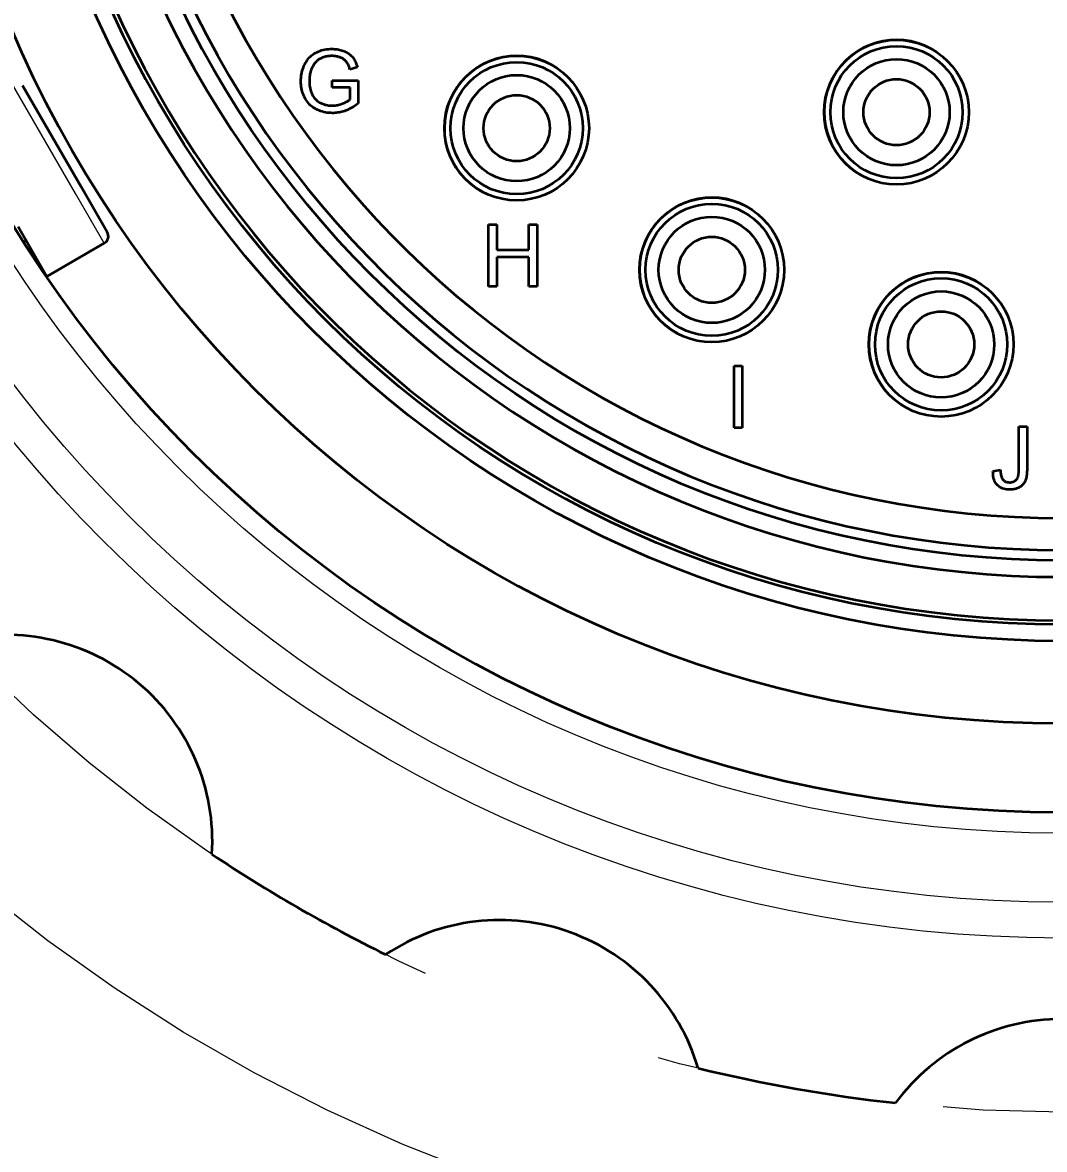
# Model space of a CAD drawing. Extents: x 23 to 417, y 3 to 294.
# Drawn here: x 372.55 to 384.92, y 193.03 to 206.67 of the extents above; entities that cross this region are included whole.
import ezdxf
from ezdxf.enums import TextEntityAlignment as Align

# ---------------------------------------------------------------- set-up
doc = ezdxf.new("R2010")
doc.units = 0
doc.linetypes.add('DASHDOT', pattern=[18.5, 12, -3, 0.5, -3])
doc.layers.get('0').update_dxf_attribs({"lineweight": 13})
doc.styles.get("Standard").update_dxf_attribs({"font": 'isocp.shx'})
doc.dimstyles.get("Standard").update_dxf_attribs({"dimtxt": 2.5, "dimasz": 2.5, "dimexe": 1.25, "dimexo": 0.625, "dimtad": 1, "dimtxsty": 'Standard', "dimcen": 2.5, "dimadec": 0, "dimazin": 0, "dimtfac": 1, "dimtmove": 0, "dimatfit": 0, "dimfxl": 0, "dimarcsym": 0})

# ---------------------------------------------------------------- blocks, each defined once
blk = doc.blocks.new('*D215')
at = {"color": 7, "lineweight": 13}
blk.add_line((369.263, 239.553), (395.349, 194.212), dxfattribs=at)
for points in [[(376.315, 228.334), (374.903, 229.751), (375.418, 227.818)], [(393.937, 195.629), (395.349, 194.212), (394.834, 196.145)]]:
    blk.add_lwpolyline(points, dxfattribs=at)
for s, width, p, p2 in [('%%c', 1.333334, (370.13, 240.052), (371.377, 237.885)), ('82', 1.338786, (371.875, 237.018), (374.062, 233.217))]:
    blk.add_text(s, height=2.5, rotation=299.9129, dxfattribs=dict(at, width=width)).set_placement(p, p2, align=Align.FIT)
blk = doc.blocks.new('*D216')
at = {"color": 7, "lineweight": 13}
blk.add_line((363.234, 234.837), (397.923, 198.622), dxfattribs=at)
for points in [[(374.039, 224.304), (372.329, 225.341), (373.292, 223.588)], [(396.213, 199.659), (397.923, 198.622), (396.96, 200.375)]]:
    blk.add_lwpolyline(points, dxfattribs=at)
for s, width, p, p2 in [('%%c', 1.333334, (363.956, 235.528), (365.685, 233.723)), ('74', 1.299177, (366.377, 233.001), (369.41, 229.834))]:
    blk.add_text(s, height=2.5, rotation=313.7669, dxfattribs=dict(at, width=width)).set_placement(p, p2, align=Align.FIT)
blk = doc.blocks.new('BLOCK4529')
at = {"color": 7, "lineweight": 35, "ltscale": 0.000961083}
blk.add_line((-18.206, -11.478), (-18.178, -11.451), dxfattribs=at)
at = {"color": 7, "lineweight": 35, "ltscale": 0.000956891}
blk.add_line((-18.178, -11.451), (-18.15, -11.425), dxfattribs=at)
at = {"color": 7, "lineweight": 35, "ltscale": 0.000956858}
blk.add_line((-18.15, -11.425), (-18.119, -11.402), dxfattribs=at)
at = {"color": 7, "lineweight": 35, "ltscale": 0.000960984}
blk.add_line((-18.119, -11.402), (-18.087, -11.381), dxfattribs=at)
at = {"color": 7, "lineweight": 35, "ltscale": 0.000969562}
blk.add_line((-18.087, -11.381), (-18.054, -11.361), dxfattribs=at)
at = {"color": 7, "lineweight": 35, "ltscale": 0.000976}
blk.add_line((-18.054, -11.361), (-18.019, -11.344), dxfattribs=at)
at = {"color": 7, "lineweight": 35, "ltscale": 0.000979902}
blk.add_line((-18.019, -11.344), (-17.983, -11.328), dxfattribs=at)
at = {"color": 7, "lineweight": 35, "ltscale": 0.000987401}
blk.add_line((-17.983, -11.328), (-17.946, -11.314), dxfattribs=at)
at = {"color": 7, "lineweight": 35, "ltscale": 0.000996674}
blk.add_line((-17.946, -11.314), (-17.908, -11.302), dxfattribs=at)
at = {"color": 7, "lineweight": 35, "ltscale": 0.001009}
for p, q in [((-17.908, -11.302), (-17.869, -11.292)), ((-18.35, -12.379), (-18.364, -12.341))]:
    blk.add_line(p, q, dxfattribs=at)
at = {"color": 7, "lineweight": 35, "ltscale": 0.001024}
blk.add_line((-17.869, -11.292), (-17.829, -11.284), dxfattribs=at)
at = {"color": 7, "lineweight": 35, "ltscale": 0.001042}
blk.add_line((-17.829, -11.284), (-17.787, -11.277), dxfattribs=at)
at = {"color": 7, "lineweight": 35, "ltscale": 0.00057669}
blk.add_line((-17.807, -11.454), (-17.829, -11.459), dxfattribs=at)
at = {"color": 7, "lineweight": 35, "ltscale": 0.000590204}
blk.add_line((-17.784, -11.449), (-17.807, -11.454), dxfattribs=at)
at = {"color": 7, "lineweight": 35, "ltscale": 0.001061}
for p, q in [((-17.787, -11.277), (-17.745, -11.273)), ((-17.729, -12.817), (-17.771, -12.812))]:
    blk.add_line(p, q, dxfattribs=at)
at = {"color": 7, "lineweight": 35, "ltscale": 0.000605011}
blk.add_line((-17.76, -11.446), (-17.784, -11.449), dxfattribs=at)
at = {"color": 7, "lineweight": 35, "ltscale": 0.000619951}
blk.add_line((-17.735, -11.443), (-17.76, -11.446), dxfattribs=at)
at = {"color": 7, "lineweight": 35, "ltscale": 0.001083}
blk.add_line((-17.745, -11.273), (-17.702, -11.27), dxfattribs=at)
at = {"color": 7, "lineweight": 35, "ltscale": 0.000636487}
blk.add_line((-17.71, -11.441), (-17.735, -11.443), dxfattribs=at)
at = {"color": 7, "lineweight": 35, "ltscale": 0.000653823}
blk.add_line((-17.684, -11.439), (-17.71, -11.441), dxfattribs=at)
at = {"color": 7, "lineweight": 35, "ltscale": 0.001108}
blk.add_line((-17.702, -11.27), (-17.658, -11.269), dxfattribs=at)
at = {"color": 7, "lineweight": 35, "ltscale": 0.000671079}
blk.add_line((-17.657, -11.439), (-17.684, -11.439), dxfattribs=at)
at = {"color": 7, "lineweight": 35, "ltscale": 0.000805779}
blk.add_line((-17.658, -11.269), (-17.626, -11.27), dxfattribs=at)
at = {"color": 7, "lineweight": 35, "ltscale": 0.000562737}
blk.add_line((-17.634, -11.439), (-17.657, -11.439), dxfattribs=at)
at = {"color": 7, "lineweight": 35, "ltscale": 0.00055353}
blk.add_line((-17.612, -11.441), (-17.634, -11.439), dxfattribs=at)
at = {"color": 7, "lineweight": 35, "ltscale": 0.000791021}
blk.add_line((-17.626, -11.27), (-17.594, -11.271), dxfattribs=at)
at = {"color": 7, "lineweight": 35, "ltscale": 0.000544305}
blk.add_line((-17.59, -11.443), (-17.612, -11.441), dxfattribs=at)
at = {"color": 7, "lineweight": 35, "ltscale": 0.000777149}
blk.add_line((-17.594, -11.271), (-17.563, -11.274), dxfattribs=at)
at = {"color": 7, "lineweight": 35, "ltscale": 0.000536611}
blk.add_line((-17.569, -11.445), (-17.59, -11.443), dxfattribs=at)
at = {"color": 7, "lineweight": 35, "ltscale": 0.000529301}
blk.add_line((-17.548, -11.449), (-17.569, -11.445), dxfattribs=at)
at = {"color": 7, "lineweight": 35, "ltscale": 0.000764346}
blk.add_line((-17.563, -11.274), (-17.533, -11.278), dxfattribs=at)
at = {"color": 7, "lineweight": 35, "ltscale": 0.000522894}
blk.add_line((-17.528, -11.453), (-17.548, -11.449), dxfattribs=at)
at = {"color": 7, "lineweight": 35, "ltscale": 0.000752883}
blk.add_line((-17.533, -11.278), (-17.503, -11.282), dxfattribs=at)
at = {"color": 7, "lineweight": 35, "ltscale": 0.000517766}
blk.add_line((-17.508, -11.458), (-17.528, -11.453), dxfattribs=at)
at = {"color": 7, "lineweight": 35, "ltscale": 0.000741775}
blk.add_line((-17.503, -11.282), (-17.474, -11.288), dxfattribs=at)
at = {"color": 7, "lineweight": 35, "ltscale": 0.000732505}
blk.add_line((-17.474, -11.288), (-17.445, -11.295), dxfattribs=at)
at = {"color": 7, "lineweight": 35, "ltscale": 0.000723675}
blk.add_line((-17.445, -11.295), (-17.417, -11.303), dxfattribs=at)
at = {"color": 7, "lineweight": 35, "ltscale": 0.000716799}
blk.add_line((-17.417, -11.303), (-17.39, -11.312), dxfattribs=at)
at = {"color": 7, "lineweight": 35, "ltscale": 0.000710809}
blk.add_line((-17.39, -11.312), (-17.364, -11.322), dxfattribs=at)
at = {"color": 7, "lineweight": 35, "ltscale": 0.000699044}
blk.add_line((-17.364, -11.322), (-17.338, -11.333), dxfattribs=at)
at = {"color": 7, "lineweight": 35, "ltscale": 0.000681798}
blk.add_line((-17.338, -11.333), (-17.313, -11.345), dxfattribs=at)
at = {"color": 7, "lineweight": 35, "ltscale": 0.000665631}
blk.add_line((-17.313, -11.345), (-17.29, -11.357), dxfattribs=at)
at = {"color": 7, "lineweight": 35, "ltscale": 0.000651455}
blk.add_line((-17.29, -11.357), (-17.267, -11.371), dxfattribs=at)
at = {"color": 7, "lineweight": 35, "ltscale": 0.000638426}
blk.add_line((-17.267, -11.371), (-17.246, -11.385), dxfattribs=at)
at = {"color": 7, "lineweight": 35, "ltscale": 0.000627591}
blk.add_line((-17.246, -11.385), (-17.226, -11.4), dxfattribs=at)
at = {"color": 7, "lineweight": 35, "ltscale": 0.000618108}
blk.add_line((-17.226, -11.4), (-17.207, -11.416), dxfattribs=at)
at = {"color": 7, "lineweight": 35, "ltscale": 0.000610677}
blk.add_line((-17.207, -11.416), (-17.19, -11.433), dxfattribs=at)
at = {"color": 7, "lineweight": 35, "ltscale": 0.000605275}
blk.add_line((-17.19, -11.433), (-17.173, -11.45), dxfattribs=at)
at = {"color": 7, "lineweight": 35, "ltscale": 0.000602077}
blk.add_line((-17.173, -11.45), (-17.157, -11.469), dxfattribs=at)
at = {"color": 7, "lineweight": 35, "ltscale": 0.001043}
for p, q in [((-18.364, -11.76), (-18.35, -11.72)), ((-18.376, -11.8), (-18.364, -11.76))]:
    blk.add_line(p, q, dxfattribs=at)
at = {"color": 7, "lineweight": 35, "ltscale": 0.001046}
for p, q in [((-18.35, -11.72), (-18.335, -11.681)), ((-18.386, -11.84), (-18.376, -11.8))]:
    blk.add_line(p, q, dxfattribs=at)
at = {"color": 7, "lineweight": 35, "ltscale": 0.00105}
for p, q in [((-18.335, -11.681), (-18.317, -11.643)), ((-18.394, -11.881), (-18.386, -11.84))]:
    blk.add_line(p, q, dxfattribs=at)
at = {"color": 7, "lineweight": 35, "ltscale": 0.001041}
blk.add_line((-18.317, -11.643), (-18.298, -11.606), dxfattribs=at)
at = {"color": 7, "lineweight": 35, "ltscale": 0.001018}
blk.add_line((-18.298, -11.606), (-18.277, -11.571), dxfattribs=at)
at = {"color": 7, "lineweight": 35, "ltscale": 0.000997389}
blk.add_line((-18.277, -11.571), (-18.255, -11.538), dxfattribs=at)
at = {"color": 7, "lineweight": 35, "ltscale": 0.000981747}
blk.add_line((-18.255, -11.538), (-18.231, -11.507), dxfattribs=at)
at = {"color": 7, "lineweight": 35, "ltscale": 0.000969133}
blk.add_line((-18.231, -11.507), (-18.206, -11.478), dxfattribs=at)
at = {"color": 7, "lineweight": 35, "ltscale": 0.000437805}
blk.add_line((-18.14, -11.722), (-18.147, -11.738), dxfattribs=at)
at = {"color": 7, "lineweight": 35, "ltscale": 0.000437118}
blk.add_line((-18.132, -11.706), (-18.14, -11.722), dxfattribs=at)
at = {"color": 7, "lineweight": 35, "ltscale": 0.000437323}
blk.add_line((-18.124, -11.69), (-18.132, -11.706), dxfattribs=at)
at = {"color": 7, "lineweight": 35, "ltscale": 0.000437866}
blk.add_line((-18.115, -11.675), (-18.124, -11.69), dxfattribs=at)
at = {"color": 7, "lineweight": 35, "ltscale": 0.000439267}
blk.add_line((-18.106, -11.66), (-18.115, -11.675), dxfattribs=at)
at = {"color": 7, "lineweight": 35, "ltscale": 0.000440968}
blk.add_line((-18.097, -11.646), (-18.106, -11.66), dxfattribs=at)
at = {"color": 7, "lineweight": 35, "ltscale": 0.00044289}
blk.add_line((-18.086, -11.631), (-18.097, -11.646), dxfattribs=at)
at = {"color": 7, "lineweight": 35, "ltscale": 0.000445786}
blk.add_line((-18.075, -11.617), (-18.086, -11.631), dxfattribs=at)
at = {"color": 7, "lineweight": 35, "ltscale": 0.000448936}
blk.add_line((-18.064, -11.603), (-18.075, -11.617), dxfattribs=at)
at = {"color": 7, "lineweight": 35, "ltscale": 0.000452586}
blk.add_line((-18.052, -11.589), (-18.064, -11.603), dxfattribs=at)
at = {"color": 7, "lineweight": 35, "ltscale": 0.000456299}
blk.add_line((-18.04, -11.576), (-18.052, -11.589), dxfattribs=at)
at = {"color": 7, "lineweight": 35, "ltscale": 0.000460842}
blk.add_line((-18.026, -11.563), (-18.04, -11.576), dxfattribs=at)
at = {"color": 7, "lineweight": 35, "ltscale": 0.000465701}
blk.add_line((-18.012, -11.551), (-18.026, -11.563), dxfattribs=at)
at = {"color": 7, "lineweight": 35, "ltscale": 0.000472684}
blk.add_line((-17.997, -11.54), (-18.012, -11.551), dxfattribs=at)
at = {"color": 7, "lineweight": 35, "ltscale": 0.000480248}
blk.add_line((-17.982, -11.528), (-17.997, -11.54), dxfattribs=at)
at = {"color": 7, "lineweight": 35, "ltscale": 0.000488409}
blk.add_line((-17.965, -11.518), (-17.982, -11.528), dxfattribs=at)
at = {"color": 7, "lineweight": 35, "ltscale": 0.000498137}
blk.add_line((-17.948, -11.508), (-17.965, -11.518), dxfattribs=at)
at = {"color": 7, "lineweight": 35, "ltscale": 0.000508411}
blk.add_line((-17.93, -11.498), (-17.948, -11.508), dxfattribs=at)
at = {"color": 7, "lineweight": 35, "ltscale": 0.000519692}
blk.add_line((-17.912, -11.489), (-17.93, -11.498), dxfattribs=at)
at = {"color": 7, "lineweight": 35, "ltscale": 0.000531199}
blk.add_line((-17.892, -11.48), (-17.912, -11.489), dxfattribs=at)
at = {"color": 7, "lineweight": 35, "ltscale": 0.000542429}
blk.add_line((-17.872, -11.473), (-17.892, -11.48), dxfattribs=at)
at = {"color": 7, "lineweight": 35, "ltscale": 0.000552981}
blk.add_line((-17.851, -11.466), (-17.872, -11.473), dxfattribs=at)
at = {"color": 7, "lineweight": 35, "ltscale": 0.000563876}
blk.add_line((-17.829, -11.459), (-17.851, -11.466), dxfattribs=at)
at = {"color": 7, "lineweight": 35, "ltscale": 0.000512665}
blk.add_line((-17.488, -11.464), (-17.508, -11.458), dxfattribs=at)
at = {"color": 7, "lineweight": 35, "ltscale": 0.000509346}
blk.add_line((-17.469, -11.471), (-17.488, -11.464), dxfattribs=at)
at = {"color": 7, "lineweight": 35, "ltscale": 0.000506619}
blk.add_line((-17.45, -11.478), (-17.469, -11.471), dxfattribs=at)
at = {"color": 7, "lineweight": 35, "ltscale": 0.000498112}
blk.add_line((-17.432, -11.487), (-17.45, -11.478), dxfattribs=at)
at = {"color": 7, "lineweight": 35, "ltscale": 0.0004845}
blk.add_line((-17.415, -11.495), (-17.432, -11.487), dxfattribs=at)
at = {"color": 7, "lineweight": 35, "ltscale": 0.000471137}
blk.add_line((-17.398, -11.504), (-17.415, -11.495), dxfattribs=at)
at = {"color": 7, "lineweight": 35, "ltscale": 0.000459842}
blk.add_line((-17.382, -11.514), (-17.398, -11.504), dxfattribs=at)
at = {"color": 7, "lineweight": 35, "ltscale": 0.00044899}
blk.add_line((-17.368, -11.524), (-17.382, -11.514), dxfattribs=at)
at = {"color": 7, "lineweight": 35, "ltscale": 0.000438899}
blk.add_line((-17.354, -11.535), (-17.368, -11.524), dxfattribs=at)
at = {"color": 7, "lineweight": 35, "ltscale": 0.00043081}
blk.add_line((-17.341, -11.546), (-17.354, -11.535), dxfattribs=at)
at = {"color": 7, "lineweight": 35, "ltscale": 0.000423805}
blk.add_line((-17.329, -11.558), (-17.341, -11.546), dxfattribs=at)
at = {"color": 7, "lineweight": 35, "ltscale": 0.000418197}
blk.add_line((-17.317, -11.57), (-17.329, -11.558), dxfattribs=at)
at = {"color": 7, "lineweight": 35, "ltscale": 0.000413787}
blk.add_line((-17.307, -11.583), (-17.317, -11.57), dxfattribs=at)
at = {"color": 7, "lineweight": 35, "ltscale": 0.000419727}
blk.add_line((-17.297, -11.597), (-17.307, -11.583), dxfattribs=at)
at = {"color": 7, "lineweight": 35, "ltscale": 0.000435386}
blk.add_line((-17.287, -11.611), (-17.297, -11.597), dxfattribs=at)
at = {"color": 7, "lineweight": 35, "ltscale": 0.000451684}
blk.add_line((-17.278, -11.627), (-17.287, -11.611), dxfattribs=at)
at = {"color": 7, "lineweight": 35, "ltscale": 0.000469325}
blk.add_line((-17.269, -11.644), (-17.278, -11.627), dxfattribs=at)
at = {"color": 7, "lineweight": 35, "ltscale": 0.000487427}
blk.add_line((-17.261, -11.661), (-17.269, -11.644), dxfattribs=at)
at = {"color": 7, "lineweight": 35, "ltscale": 0.000506003}
blk.add_line((-17.253, -11.68), (-17.261, -11.661), dxfattribs=at)
at = {"color": 7, "lineweight": 35, "ltscale": 0.0005257}
blk.add_line((-17.245, -11.699), (-17.253, -11.68), dxfattribs=at)
at = {"color": 7, "lineweight": 35, "ltscale": 0.000545426}
blk.add_line((-17.237, -11.719), (-17.245, -11.699), dxfattribs=at)
at = {"color": 7, "lineweight": 35, "ltscale": 0.0005661}
blk.add_line((-17.23, -11.741), (-17.237, -11.719), dxfattribs=at)
at = {"color": 7, "lineweight": 35, "ltscale": 0.004642}
blk.add_line((-17.044, -11.714), (-17.223, -11.763), dxfattribs=at)
at = {"color": 7, "lineweight": 35, "ltscale": 0.000606475}
blk.add_line((-17.157, -11.469), (-17.143, -11.488), dxfattribs=at)
at = {"color": 7, "lineweight": 35, "ltscale": 0.00061957}
blk.add_line((-17.143, -11.488), (-17.129, -11.509), dxfattribs=at)
at = {"color": 7, "lineweight": 35, "ltscale": 0.000634138}
blk.add_line((-17.129, -11.509), (-17.116, -11.53), dxfattribs=at)
at = {"color": 7, "lineweight": 35, "ltscale": 0.00065022}
blk.add_line((-17.116, -11.53), (-17.103, -11.553), dxfattribs=at)
at = {"color": 7, "lineweight": 35, "ltscale": 0.000667046}
blk.add_line((-17.103, -11.553), (-17.092, -11.577), dxfattribs=at)
at = {"color": 7, "lineweight": 35, "ltscale": 0.000685867}
blk.add_line((-17.092, -11.577), (-17.081, -11.602), dxfattribs=at)
at = {"color": 7, "lineweight": 35, "ltscale": 0.000705397}
blk.add_line((-17.081, -11.602), (-17.07, -11.629), dxfattribs=at)
at = {"color": 7, "lineweight": 35, "ltscale": 0.000726035}
blk.add_line((-17.07, -11.629), (-17.061, -11.656), dxfattribs=at)
at = {"color": 7, "lineweight": 35, "ltscale": 0.000747972}
blk.add_line((-17.061, -11.656), (-17.052, -11.685), dxfattribs=at)
at = {"color": 7, "lineweight": 35, "ltscale": 0.000770053}
blk.add_line((-17.052, -11.685), (-17.044, -11.714), dxfattribs=at)
at = {"color": 7, "lineweight": 35, "ltscale": 0.001075}
blk.add_line((-18.408, -12.008), (-18.405, -11.965), dxfattribs=at)
at = {"color": 7, "lineweight": 35, "ltscale": 0.001065}
blk.add_line((-18.405, -11.965), (-18.401, -11.923), dxfattribs=at)
at = {"color": 7, "lineweight": 35, "ltscale": 0.001056}
blk.add_line((-18.401, -11.923), (-18.394, -11.881), dxfattribs=at)
at = {"color": 7, "lineweight": 35, "ltscale": 0.000796871}
blk.add_line((-18.202, -11.975), (-18.204, -12.007), dxfattribs=at)
at = {"color": 7, "lineweight": 35, "ltscale": 0.000787595}
blk.add_line((-18.199, -11.944), (-18.202, -11.975), dxfattribs=at)
at = {"color": 7, "lineweight": 35, "ltscale": 0.000778566}
blk.add_line((-18.195, -11.913), (-18.199, -11.944), dxfattribs=at)
at = {"color": 7, "lineweight": 35, "ltscale": 0.000771503}
blk.add_line((-18.19, -11.883), (-18.195, -11.913), dxfattribs=at)
at = {"color": 7, "lineweight": 35, "ltscale": 0.000764853}
blk.add_line((-18.184, -11.853), (-18.19, -11.883), dxfattribs=at)
at = {"color": 7, "lineweight": 35, "ltscale": 0.000760145}
blk.add_line((-18.176, -11.823), (-18.184, -11.853), dxfattribs=at)
at = {"color": 7, "lineweight": 35, "ltscale": 0.000756418}
blk.add_line((-18.167, -11.794), (-18.176, -11.823), dxfattribs=at)
at = {"color": 7, "lineweight": 35, "ltscale": 0.000753724}
blk.add_line((-18.158, -11.766), (-18.167, -11.794), dxfattribs=at)
at = {"color": 7, "lineweight": 35, "ltscale": 0.000752751}
blk.add_line((-18.147, -11.738), (-18.158, -11.766), dxfattribs=at)
at = {"color": 7, "lineweight": 35, "ltscale": 0.000586802}
blk.add_line((-17.223, -11.763), (-17.23, -11.741), dxfattribs=at)
at = {"color": 7, "lineweight": 13, "ltscale": 0.077749}
blk.add_line((-23.862, -14.77), (-25.417, -12.076), dxfattribs=at)
at = {"color": 7, "lineweight": 35, "ltscale": 0.070838}
blk.add_line((-23.727, -14.604), (-25.144, -12.15), dxfattribs=at)
at = {"color": 7, "lineweight": 35, "ltscale": 0.001087}
blk.add_line((-18.409, -12.052), (-18.408, -12.008), dxfattribs=at)
at = {"color": 7, "lineweight": 35, "ltscale": 0.001095}
for p, q in [((-18.408, -12.096), (-18.409, -12.052)), ((-17.642, -12.82), (-17.686, -12.819))]:
    blk.add_line(p, q, dxfattribs=at)
at = {"color": 7, "lineweight": 35, "ltscale": 0.001076}
blk.add_line((-18.405, -12.139), (-18.408, -12.096), dxfattribs=at)
at = {"color": 7, "lineweight": 35, "ltscale": 0.001059}
blk.add_line((-18.4, -12.181), (-18.405, -12.139), dxfattribs=at)
at = {"color": 7, "lineweight": 35, "ltscale": 0.001044}
blk.add_line((-18.394, -12.222), (-18.4, -12.181), dxfattribs=at)
at = {"color": 7, "lineweight": 35, "ltscale": 0.001032}
blk.add_line((-18.386, -12.262), (-18.394, -12.222), dxfattribs=at)
at = {"color": 7, "lineweight": 35, "ltscale": 0.001022}
blk.add_line((-18.376, -12.302), (-18.386, -12.262), dxfattribs=at)
at = {"color": 7, "lineweight": 35, "ltscale": 0.000807705}
blk.add_line((-18.204, -12.007), (-18.204, -12.04), dxfattribs=at)
at = {"color": 7, "lineweight": 35, "ltscale": 0.000986256}
blk.add_line((-18.204, -12.04), (-18.203, -12.079), dxfattribs=at)
at = {"color": 7, "lineweight": 35, "ltscale": 0.000955065}
blk.add_line((-18.203, -12.079), (-18.201, -12.117), dxfattribs=at)
at = {"color": 7, "lineweight": 35, "ltscale": 0.000924936}
blk.add_line((-18.201, -12.117), (-18.198, -12.154), dxfattribs=at)
at = {"color": 7, "lineweight": 35, "ltscale": 0.000896195}
blk.add_line((-18.198, -12.154), (-18.193, -12.19), dxfattribs=at)
at = {"color": 7, "lineweight": 35, "ltscale": 0.000869692}
blk.add_line((-18.193, -12.19), (-18.187, -12.224), dxfattribs=at)
at = {"color": 7, "lineweight": 35, "ltscale": 0.000844106}
blk.add_line((-18.187, -12.224), (-18.179, -12.257), dxfattribs=at)
at = {"color": 7, "lineweight": 35, "ltscale": 0.000821249}
blk.add_line((-18.179, -12.257), (-18.17, -12.288), dxfattribs=at)
at = {"color": 7, "lineweight": 35, "ltscale": 0.015885}
blk.add_line((-17.657, -12.03), (-17.021, -12.029), dxfattribs=at)
at = {"color": 7, "lineweight": 35, "ltscale": 0.0044}
blk.add_line((-17.657, -12.206), (-17.657, -12.03), dxfattribs=at)
at = {"color": 7, "lineweight": 35, "ltscale": 0.011025}
blk.add_line((-17.216, -12.206), (-17.657, -12.206), dxfattribs=at)
at = {"color": 7, "lineweight": 35, "ltscale": 0.006983}
blk.add_line((-17.216, -12.486), (-17.216, -12.206), dxfattribs=at)
at = {"color": 7, "lineweight": 35, "ltscale": 0.013916}
blk.add_line((-17.021, -12.029), (-17.021, -12.586), dxfattribs=at)
at = {"color": 7, "lineweight": 35, "ltscale": 0.001014}
blk.add_line((-18.364, -12.341), (-18.376, -12.302), dxfattribs=at)
at = {"color": 7, "lineweight": 35, "ltscale": 0.001006}
for p, q in [((-18.334, -12.416), (-18.35, -12.379)), ((-18.317, -12.452), (-18.334, -12.416))]:
    blk.add_line(p, q, dxfattribs=at)
at = {"color": 7, "lineweight": 35, "ltscale": 0.00099867}
blk.add_line((-18.297, -12.487), (-18.317, -12.452), dxfattribs=at)
at = {"color": 7, "lineweight": 35, "ltscale": 0.000984747}
blk.add_line((-18.276, -12.52), (-18.297, -12.487), dxfattribs=at)
at = {"color": 7, "lineweight": 35, "ltscale": 0.000974497}
blk.add_line((-18.253, -12.552), (-18.276, -12.52), dxfattribs=at)
at = {"color": 7, "lineweight": 35, "ltscale": 0.00080027}
blk.add_line((-18.17, -12.288), (-18.16, -12.319), dxfattribs=at)
at = {"color": 7, "lineweight": 35, "ltscale": 0.000781716}
blk.add_line((-18.16, -12.319), (-18.148, -12.348), dxfattribs=at)
at = {"color": 7, "lineweight": 35, "ltscale": 0.000765459}
blk.add_line((-18.148, -12.348), (-18.135, -12.375), dxfattribs=at)
at = {"color": 7, "lineweight": 35, "ltscale": 0.000750485}
blk.add_line((-18.135, -12.375), (-18.121, -12.402), dxfattribs=at)
at = {"color": 7, "lineweight": 35, "ltscale": 0.000736303}
blk.add_line((-18.121, -12.402), (-18.105, -12.426), dxfattribs=at)
at = {"color": 7, "lineweight": 35, "ltscale": 0.000725312}
blk.add_line((-18.105, -12.426), (-18.088, -12.45), dxfattribs=at)
at = {"color": 7, "lineweight": 35, "ltscale": 0.000716832}
blk.add_line((-18.088, -12.45), (-18.07, -12.472), dxfattribs=at)
at = {"color": 7, "lineweight": 35, "ltscale": 0.000711376}
blk.add_line((-18.07, -12.472), (-18.05, -12.493), dxfattribs=at)
at = {"color": 7, "lineweight": 35, "ltscale": 0.000709291}
blk.add_line((-18.05, -12.493), (-18.03, -12.512), dxfattribs=at)
at = {"color": 7, "lineweight": 35, "ltscale": 0.000710006}
blk.add_line((-18.03, -12.512), (-18.008, -12.53), dxfattribs=at)
at = {"color": 7, "lineweight": 35, "ltscale": 0.000713857}
blk.add_line((-18.008, -12.53), (-17.984, -12.547), dxfattribs=at)
at = {"color": 7, "lineweight": 35, "ltscale": 0.000720693}
blk.add_line((-17.984, -12.547), (-17.96, -12.562), dxfattribs=at)
at = {"color": 7, "lineweight": 35, "ltscale": 0.000548007}
blk.add_line((-17.313, -12.551), (-17.294, -12.54), dxfattribs=at)
at = {"color": 7, "lineweight": 35, "ltscale": 0.000523297}
blk.add_line((-17.294, -12.54), (-17.276, -12.53), dxfattribs=at)
at = {"color": 7, "lineweight": 35, "ltscale": 0.000500105}
blk.add_line((-17.276, -12.53), (-17.259, -12.519), dxfattribs=at)
at = {"color": 7, "lineweight": 35, "ltscale": 0.000477289}
blk.add_line((-17.259, -12.519), (-17.243, -12.508), dxfattribs=at)
at = {"color": 7, "lineweight": 35, "ltscale": 0.00045525}
blk.add_line((-17.243, -12.508), (-17.229, -12.497), dxfattribs=at)
at = {"color": 7, "lineweight": 35, "ltscale": 0.000433971}
blk.add_line((-17.229, -12.497), (-17.216, -12.486), dxfattribs=at)
at = {"color": 7, "lineweight": 35, "ltscale": 0.000968304}
blk.add_line((-18.229, -12.582), (-18.253, -12.552), dxfattribs=at)
at = {"color": 7, "lineweight": 35, "ltscale": 0.000965672}
blk.add_line((-18.202, -12.61), (-18.229, -12.582), dxfattribs=at)
at = {"color": 7, "lineweight": 35, "ltscale": 0.000966904}
blk.add_line((-18.174, -12.636), (-18.202, -12.61), dxfattribs=at)
at = {"color": 7, "lineweight": 35, "ltscale": 0.000972275}
blk.add_line((-18.144, -12.661), (-18.174, -12.636), dxfattribs=at)
at = {"color": 7, "lineweight": 35, "ltscale": 0.000981124}
blk.add_line((-18.113, -12.684), (-18.144, -12.661), dxfattribs=at)
at = {"color": 7, "lineweight": 35, "ltscale": 0.000993947}
blk.add_line((-18.079, -12.706), (-18.113, -12.684), dxfattribs=at)
at = {"color": 7, "lineweight": 35, "ltscale": 0.00101}
blk.add_line((-18.044, -12.726), (-18.079, -12.706), dxfattribs=at)
at = {"color": 7, "lineweight": 35, "ltscale": 0.001017}
for p, q in [((-18.007, -12.744), (-18.044, -12.726)), ((-17.97, -12.76), (-18.007, -12.744)), ((-17.932, -12.774), (-17.97, -12.76))]:
    blk.add_line(p, q, dxfattribs=at)
at = {"color": 7, "lineweight": 35, "ltscale": 0.000730783}
blk.add_line((-17.96, -12.562), (-17.934, -12.576), dxfattribs=at)
at = {"color": 7, "lineweight": 35, "ltscale": 0.000733317}
blk.add_line((-17.934, -12.576), (-17.907, -12.588), dxfattribs=at)
at = {"color": 7, "lineweight": 35, "ltscale": 0.001021}
blk.add_line((-17.893, -12.786), (-17.932, -12.774), dxfattribs=at)
at = {"color": 7, "lineweight": 35, "ltscale": 0.000727553}
blk.add_line((-17.907, -12.588), (-17.881, -12.599), dxfattribs=at)
at = {"color": 7, "lineweight": 35, "ltscale": 0.001027}
blk.add_line((-17.853, -12.797), (-17.893, -12.786), dxfattribs=at)
at = {"color": 7, "lineweight": 35, "ltscale": 0.000723513}
blk.add_line((-17.881, -12.599), (-17.853, -12.609), dxfattribs=at)
at = {"color": 7, "lineweight": 35, "ltscale": 0.000720698}
blk.add_line((-17.853, -12.609), (-17.826, -12.618), dxfattribs=at)
at = {"color": 7, "lineweight": 35, "ltscale": 0.001036}
blk.add_line((-17.813, -12.805), (-17.853, -12.797), dxfattribs=at)
at = {"color": 7, "lineweight": 35, "ltscale": 0.000719468}
blk.add_line((-17.826, -12.618), (-17.798, -12.625), dxfattribs=at)
at = {"color": 7, "lineweight": 35, "ltscale": 0.001047}
blk.add_line((-17.771, -12.812), (-17.813, -12.805), dxfattribs=at)
at = {"color": 7, "lineweight": 35, "ltscale": 0.000720532}
blk.add_line((-17.798, -12.625), (-17.77, -12.631), dxfattribs=at)
at = {"color": 7, "lineweight": 35, "ltscale": 0.000722103}
blk.add_line((-17.77, -12.631), (-17.741, -12.635), dxfattribs=at)
at = {"color": 7, "lineweight": 35, "ltscale": 0.000725996}
blk.add_line((-17.741, -12.635), (-17.712, -12.639), dxfattribs=at)
at = {"color": 7, "lineweight": 35, "ltscale": 0.001077}
blk.add_line((-17.686, -12.819), (-17.729, -12.817), dxfattribs=at)
at = {"color": 7, "lineweight": 35, "ltscale": 0.000731034}
blk.add_line((-17.712, -12.639), (-17.683, -12.641), dxfattribs=at)
at = {"color": 7, "lineweight": 35, "ltscale": 0.000737957}
blk.add_line((-17.683, -12.641), (-17.654, -12.641), dxfattribs=at)
at = {"color": 7, "lineweight": 35, "ltscale": 0.000643273}
blk.add_line((-17.654, -12.641), (-17.628, -12.641), dxfattribs=at)
at = {"color": 7, "lineweight": 35, "ltscale": 0.000816479}
blk.add_line((-17.61, -12.82), (-17.642, -12.82), dxfattribs=at)
at = {"color": 7, "lineweight": 35, "ltscale": 0.000641168}
blk.add_line((-17.628, -12.641), (-17.602, -12.639), dxfattribs=at)
at = {"color": 7, "lineweight": 35, "ltscale": 0.000813729}
blk.add_line((-17.577, -12.818), (-17.61, -12.82), dxfattribs=at)
at = {"color": 7, "lineweight": 35, "ltscale": 0.000640102}
blk.add_line((-17.602, -12.639), (-17.577, -12.637), dxfattribs=at)
at = {"color": 7, "lineweight": 35, "ltscale": 0.000639542}
blk.add_line((-17.577, -12.637), (-17.551, -12.633), dxfattribs=at)
at = {"color": 7, "lineweight": 35, "ltscale": 0.000811671}
blk.add_line((-17.545, -12.815), (-17.577, -12.818), dxfattribs=at)
at = {"color": 7, "lineweight": 35, "ltscale": 0.000640705}
blk.add_line((-17.551, -12.633), (-17.526, -12.629), dxfattribs=at)
at = {"color": 7, "lineweight": 35, "ltscale": 0.00081072}
blk.add_line((-17.513, -12.811), (-17.545, -12.815), dxfattribs=at)
at = {"color": 7, "lineweight": 35, "ltscale": 0.000642215}
blk.add_line((-17.526, -12.629), (-17.501, -12.623), dxfattribs=at)
at = {"color": 7, "lineweight": 35, "ltscale": 0.000811199}
blk.add_line((-17.481, -12.806), (-17.513, -12.811), dxfattribs=at)
at = {"color": 7, "lineweight": 35, "ltscale": 0.000645352}
blk.add_line((-17.501, -12.623), (-17.476, -12.617), dxfattribs=at)
at = {"color": 7, "lineweight": 35, "ltscale": 0.00081239}
blk.add_line((-17.449, -12.799), (-17.481, -12.806), dxfattribs=at)
at = {"color": 7, "lineweight": 35, "ltscale": 0.000648707}
blk.add_line((-17.476, -12.617), (-17.451, -12.61), dxfattribs=at)
at = {"color": 7, "lineweight": 35, "ltscale": 0.000653698}
blk.add_line((-17.451, -12.61), (-17.427, -12.601), dxfattribs=at)
at = {"color": 7, "lineweight": 35, "ltscale": 0.000814656}
blk.add_line((-17.417, -12.791), (-17.449, -12.799), dxfattribs=at)
at = {"color": 7, "lineweight": 35, "ltscale": 0.000658941}
blk.add_line((-17.427, -12.601), (-17.402, -12.592), dxfattribs=at)
at = {"color": 7, "lineweight": 35, "ltscale": 0.000818004}
blk.add_line((-17.386, -12.783), (-17.417, -12.791), dxfattribs=at)
at = {"color": 7, "lineweight": 35, "ltscale": 0.000649129}
blk.add_line((-17.402, -12.592), (-17.378, -12.582), dxfattribs=at)
at = {"color": 7, "lineweight": 35, "ltscale": 0.000822899}
blk.add_line((-17.354, -12.773), (-17.386, -12.783), dxfattribs=at)
at = {"color": 7, "lineweight": 35, "ltscale": 0.000622971}
blk.add_line((-17.378, -12.582), (-17.355, -12.572), dxfattribs=at)
at = {"color": 7, "lineweight": 35, "ltscale": 0.000597578}
blk.add_line((-17.355, -12.572), (-17.334, -12.561), dxfattribs=at)
at = {"color": 7, "lineweight": 35, "ltscale": 0.000827861}
blk.add_line((-17.323, -12.761), (-17.354, -12.773), dxfattribs=at)
at = {"color": 7, "lineweight": 35, "ltscale": 0.000572371}
blk.add_line((-17.334, -12.561), (-17.313, -12.551), dxfattribs=at)
at = {"color": 7, "lineweight": 35, "ltscale": 0.000834669}
blk.add_line((-17.292, -12.749), (-17.323, -12.761), dxfattribs=at)
at = {"color": 7, "lineweight": 35, "ltscale": 0.000841284}
blk.add_line((-17.261, -12.736), (-17.292, -12.749), dxfattribs=at)
at = {"color": 7, "lineweight": 35, "ltscale": 0.000849545}
blk.add_line((-17.231, -12.721), (-17.261, -12.736), dxfattribs=at)
at = {"color": 7, "lineweight": 35, "ltscale": 0.000857854}
blk.add_line((-17.2, -12.705), (-17.231, -12.721), dxfattribs=at)
at = {"color": 7, "lineweight": 35, "ltscale": 0.000867622}
blk.add_line((-17.17, -12.688), (-17.2, -12.705), dxfattribs=at)
at = {"color": 7, "lineweight": 35, "ltscale": 0.000878207}
blk.add_line((-17.14, -12.67), (-17.17, -12.688), dxfattribs=at)
at = {"color": 7, "lineweight": 35, "ltscale": 0.000889682}
blk.add_line((-17.11, -12.651), (-17.14, -12.67), dxfattribs=at)
at = {"color": 7, "lineweight": 35, "ltscale": 0.000901714}
blk.add_line((-17.08, -12.63), (-17.11, -12.651), dxfattribs=at)
at = {"color": 7, "lineweight": 35, "ltscale": 0.000914755}
blk.add_line((-17.051, -12.609), (-17.08, -12.63), dxfattribs=at)
at = {"color": 7, "lineweight": 35, "ltscale": 0.000928541}
blk.add_line((-17.021, -12.586), (-17.051, -12.609), dxfattribs=at)
at = {"color": 7, "lineweight": 35, "ltscale": 0.031662}
blk.add_line((-23.094, -15.7), (-23.727, -14.604), dxfattribs=at)
at = {"color": 7, "lineweight": 13, "ltscale": 0.034751}
blk.add_line((-23.167, -15.974), (-23.862, -14.77), dxfattribs=at)
at = {"color": 7, "lineweight": 35, "ltscale": 0.0375}
for p, q in [((-13.87, -17.015), (-13.87, -15.515)), ((-12.693, -15.515), (-12.693, -17.015)), ((-7.931, -20.442), (-7.931, -18.942)), ((-7.733, -18.942), (-7.733, -20.442))]:
    blk.add_line(p, q, dxfattribs=at)
at = {"color": 7, "lineweight": 35, "ltscale": 0.004963}
for p, q in [((-13.87, -15.515), (-13.672, -15.515)), ((-13.672, -17.015), (-13.87, -17.015)), ((-7.931, -18.942), (-7.733, -18.942)), ((-7.733, -20.442), (-7.931, -20.442))]:
    blk.add_line(p, q, dxfattribs=at)
at = {"color": 7, "lineweight": 35, "ltscale": 0.015399}
for p, q in [((-13.672, -15.515), (-13.672, -16.131)), ((-12.892, -16.131), (-12.892, -15.515))]:
    blk.add_line(p, q, dxfattribs=at)
at = {"color": 7, "lineweight": 35, "ltscale": 0.004962}
for p, q in [((-12.892, -15.515), (-12.693, -15.515)), ((-12.693, -17.015), (-12.892, -17.015)), ((-1.04, -20.41), (-0.841, -20.41))]:
    blk.add_line(p, q, dxfattribs=at)
at = {"color": 7, "lineweight": 35, "ltscale": 0.034751}
blk.add_line((-25.248, -15.57), (-24.553, -16.774), dxfattribs=at)
at = {"color": 7, "lineweight": 35, "ltscale": 0.001843}
blk.add_line((-25.053, -15.908), (-25.117, -15.944), dxfattribs=at)
at = {"color": 7, "lineweight": 35, "ltscale": 0.04}
blk.add_line((-23.167, -15.974), (-24.553, -16.774), dxfattribs=at)
at = {"color": 7, "lineweight": 35, "ltscale": 0.019492}
for p, q in [((-13.672, -16.131), (-12.892, -16.131)), ((-12.892, -16.308), (-13.672, -16.308))]:
    blk.add_line(p, q, dxfattribs=at)
at = {"color": 7, "lineweight": 35, "ltscale": 0.017676}
for p, q in [((-13.672, -16.308), (-13.672, -17.015)), ((-12.892, -17.015), (-12.892, -16.308))]:
    blk.add_line(p, q, dxfattribs=at)
at = {"color": 7, "lineweight": 35, "ltscale": 0.025836}
blk.add_line((-1.04, -21.444), (-1.04, -20.41), dxfattribs=at)
at = {"color": 7, "lineweight": 35, "ltscale": 0.025554}
blk.add_line((-0.841, -20.41), (-0.841, -21.433), dxfattribs=at)
at = {"color": 7, "lineweight": 35, "ltscale": 0.004518}
blk.add_line((-1.666, -21.485), (-1.487, -21.46), dxfattribs=at)
at = {"color": 7, "lineweight": 35, "ltscale": 0.001093}
blk.add_line((-1.665, -21.528), (-1.666, -21.485), dxfattribs=at)
at = {"color": 7, "lineweight": 35, "ltscale": 0.001039}
blk.add_line((-1.663, -21.57), (-1.665, -21.528), dxfattribs=at)
at = {"color": 7, "lineweight": 35, "ltscale": 0.000833759}
blk.add_line((-1.487, -21.46), (-1.485, -21.493), dxfattribs=at)
at = {"color": 7, "lineweight": 35, "ltscale": 0.000781466}
blk.add_line((-1.485, -21.493), (-1.482, -21.525), dxfattribs=at)
at = {"color": 7, "lineweight": 35, "ltscale": 0.000730684}
blk.add_line((-1.482, -21.525), (-1.478, -21.554), dxfattribs=at)
at = {"color": 7, "lineweight": 35, "ltscale": 0.000488958}
blk.add_line((-1.045, -21.555), (-1.043, -21.536), dxfattribs=at)
at = {"color": 7, "lineweight": 35, "ltscale": 0.000523256}
blk.add_line((-1.043, -21.536), (-1.041, -21.515), dxfattribs=at)
at = {"color": 7, "lineweight": 35, "ltscale": 0.000557536}
blk.add_line((-1.041, -21.515), (-1.04, -21.493), dxfattribs=at)
at = {"color": 7, "lineweight": 35, "ltscale": 0.000627148}
blk.add_line((-1.04, -21.469), (-1.04, -21.444), dxfattribs=at)
at = {"color": 7, "lineweight": 35, "ltscale": 0.000592246}
blk.add_line((-1.04, -21.493), (-1.04, -21.469), dxfattribs=at)
at = {"color": 7, "lineweight": 35, "ltscale": 0.000796674}
blk.add_line((-0.845, -21.538), (-0.848, -21.57), dxfattribs=at)
at = {"color": 7, "lineweight": 35, "ltscale": 0.000837158}
blk.add_line((-0.843, -21.504), (-0.845, -21.538), dxfattribs=at)
at = {"color": 7, "lineweight": 35, "ltscale": 0.000878246}
blk.add_line((-0.841, -21.469), (-0.843, -21.504), dxfattribs=at)
at = {"color": 7, "lineweight": 35, "ltscale": 0.000920191}
blk.add_line((-0.841, -21.433), (-0.841, -21.469), dxfattribs=at)
at = {"color": 7, "lineweight": 35, "ltscale": 0.000989051}
blk.add_line((-1.658, -21.609), (-1.663, -21.57), dxfattribs=at)
at = {"color": 7, "lineweight": 35, "ltscale": 0.000942461}
blk.add_line((-1.652, -21.646), (-1.658, -21.609), dxfattribs=at)
at = {"color": 7, "lineweight": 35, "ltscale": 0.000900334}
blk.add_line((-1.643, -21.681), (-1.652, -21.646), dxfattribs=at)
at = {"color": 7, "lineweight": 35, "ltscale": 0.000862956}
blk.add_line((-1.631, -21.714), (-1.643, -21.681), dxfattribs=at)
at = {"color": 7, "lineweight": 35, "ltscale": 0.000831185}
blk.add_line((-1.618, -21.744), (-1.631, -21.714), dxfattribs=at)
at = {"color": 7, "lineweight": 35, "ltscale": 0.000805696}
blk.add_line((-1.603, -21.773), (-1.618, -21.744), dxfattribs=at)
at = {"color": 7, "lineweight": 35, "ltscale": 0.000786965}
blk.add_line((-1.585, -21.799), (-1.603, -21.773), dxfattribs=at)
at = {"color": 7, "lineweight": 35, "ltscale": 0.00077566}
blk.add_line((-1.565, -21.822), (-1.585, -21.799), dxfattribs=at)
at = {"color": 7, "lineweight": 35, "ltscale": 0.000680961}
blk.add_line((-1.478, -21.554), (-1.473, -21.58), dxfattribs=at)
at = {"color": 7, "lineweight": 35, "ltscale": 0.00063325}
blk.add_line((-1.473, -21.58), (-1.467, -21.605), dxfattribs=at)
at = {"color": 7, "lineweight": 35, "ltscale": 0.000587351}
blk.add_line((-1.467, -21.605), (-1.46, -21.627), dxfattribs=at)
at = {"color": 7, "lineweight": 35, "ltscale": 0.000544541}
blk.add_line((-1.46, -21.627), (-1.452, -21.648), dxfattribs=at)
at = {"color": 7, "lineweight": 35, "ltscale": 0.000505144}
blk.add_line((-1.452, -21.648), (-1.443, -21.666), dxfattribs=at)
at = {"color": 7, "lineweight": 35, "ltscale": 0.000469709}
blk.add_line((-1.443, -21.666), (-1.433, -21.682), dxfattribs=at)
at = {"color": 7, "lineweight": 35, "ltscale": 0.000440329}
blk.add_line((-1.433, -21.682), (-1.422, -21.696), dxfattribs=at)
at = {"color": 7, "lineweight": 35, "ltscale": 0.000423089}
blk.add_line((-1.422, -21.696), (-1.41, -21.708), dxfattribs=at)
at = {"color": 7, "lineweight": 35, "ltscale": 0.000418247}
blk.add_line((-1.41, -21.708), (-1.398, -21.718), dxfattribs=at)
at = {"color": 7, "lineweight": 35, "ltscale": 0.000416091}
blk.add_line((-1.398, -21.718), (-1.384, -21.728), dxfattribs=at)
at = {"color": 7, "lineweight": 35, "ltscale": 0.000417956}
blk.add_line((-1.384, -21.728), (-1.369, -21.736), dxfattribs=at)
at = {"color": 7, "lineweight": 35, "ltscale": 0.000423302}
blk.add_line((-1.369, -21.736), (-1.354, -21.743), dxfattribs=at)
at = {"color": 7, "lineweight": 35, "ltscale": 0.000431684}
blk.add_line((-1.354, -21.743), (-1.338, -21.749), dxfattribs=at)
at = {"color": 7, "lineweight": 35, "ltscale": 0.000443636}
blk.add_line((-1.338, -21.749), (-1.32, -21.753), dxfattribs=at)
at = {"color": 7, "lineweight": 35, "ltscale": 0.000458198}
blk.add_line((-1.32, -21.753), (-1.302, -21.756), dxfattribs=at)
at = {"color": 7, "lineweight": 35, "ltscale": 0.000475775}
blk.add_line((-1.302, -21.756), (-1.283, -21.758), dxfattribs=at)
at = {"color": 7, "lineweight": 35, "ltscale": 0.000495778}
blk.add_line((-1.283, -21.758), (-1.264, -21.759), dxfattribs=at)
at = {"color": 7, "lineweight": 35, "ltscale": 0.000368596}
blk.add_line((-1.264, -21.759), (-1.249, -21.759), dxfattribs=at)
at = {"color": 7, "lineweight": 35, "ltscale": 0.000359124}
blk.add_line((-1.249, -21.759), (-1.235, -21.758), dxfattribs=at)
at = {"color": 7, "lineweight": 35, "ltscale": 0.000350538}
blk.add_line((-1.235, -21.758), (-1.221, -21.756), dxfattribs=at)
at = {"color": 7, "lineweight": 35, "ltscale": 0.000342893}
blk.add_line((-1.221, -21.756), (-1.207, -21.753), dxfattribs=at)
at = {"color": 7, "lineweight": 35, "ltscale": 0.000336293}
blk.add_line((-1.207, -21.753), (-1.194, -21.75), dxfattribs=at)
at = {"color": 7, "lineweight": 35, "ltscale": 0.000331067}
blk.add_line((-1.194, -21.75), (-1.181, -21.747), dxfattribs=at)
at = {"color": 7, "lineweight": 35, "ltscale": 0.000326305}
blk.add_line((-1.181, -21.747), (-1.169, -21.742), dxfattribs=at)
at = {"color": 7, "lineweight": 35, "ltscale": 0.00032342}
blk.add_line((-1.169, -21.742), (-1.157, -21.737), dxfattribs=at)
at = {"color": 7, "lineweight": 35, "ltscale": 0.000321431}
blk.add_line((-1.157, -21.737), (-1.146, -21.731), dxfattribs=at)
at = {"color": 7, "lineweight": 35, "ltscale": 0.000320537}
blk.add_line((-1.146, -21.731), (-1.135, -21.725), dxfattribs=at)
at = {"color": 7, "lineweight": 35, "ltscale": 0.000317191}
blk.add_line((-1.135, -21.725), (-1.124, -21.718), dxfattribs=at)
at = {"color": 7, "lineweight": 35, "ltscale": 0.000310436}
blk.add_line((-1.124, -21.718), (-1.114, -21.71), dxfattribs=at)
at = {"color": 7, "lineweight": 35, "ltscale": 0.000305664}
blk.add_line((-1.114, -21.71), (-1.105, -21.702), dxfattribs=at)
at = {"color": 7, "lineweight": 35, "ltscale": 0.00030118}
blk.add_line((-1.105, -21.702), (-1.097, -21.693), dxfattribs=at)
at = {"color": 7, "lineweight": 35, "ltscale": 0.000299297}
blk.add_line((-1.097, -21.693), (-1.089, -21.684), dxfattribs=at)
at = {"color": 7, "lineweight": 35, "ltscale": 0.000297916}
blk.add_line((-1.089, -21.684), (-1.082, -21.675), dxfattribs=at)
at = {"color": 7, "lineweight": 35, "ltscale": 0.000298772}
blk.add_line((-1.082, -21.675), (-1.075, -21.665), dxfattribs=at)
at = {"color": 7, "lineweight": 35, "ltscale": 0.000300464}
blk.add_line((-1.075, -21.665), (-1.07, -21.654), dxfattribs=at)
at = {"color": 7, "lineweight": 35, "ltscale": 0.00030379}
blk.add_line((-1.07, -21.654), (-1.064, -21.643), dxfattribs=at)
at = {"color": 7, "lineweight": 35, "ltscale": 0.000308539}
blk.add_line((-1.064, -21.643), (-1.06, -21.632), dxfattribs=at)
at = {"color": 7, "lineweight": 35, "ltscale": 0.000326669}
blk.add_line((-1.06, -21.632), (-1.056, -21.619), dxfattribs=at)
at = {"color": 7, "lineweight": 35, "ltscale": 0.000357492}
blk.add_line((-1.056, -21.619), (-1.053, -21.605), dxfattribs=at)
at = {"color": 7, "lineweight": 35, "ltscale": 0.000389276}
blk.add_line((-1.053, -21.605), (-1.05, -21.59), dxfattribs=at)
at = {"color": 7, "lineweight": 35, "ltscale": 0.000422086}
blk.add_line((-1.05, -21.59), (-1.047, -21.573), dxfattribs=at)
at = {"color": 7, "lineweight": 35, "ltscale": 0.00045549}
blk.add_line((-1.047, -21.573), (-1.045, -21.555), dxfattribs=at)
at = {"color": 7, "lineweight": 35, "ltscale": 0.00053451}
blk.add_line((-0.945, -21.815), (-0.96, -21.83), dxfattribs=at)
at = {"color": 7, "lineweight": 35, "ltscale": 0.000534374}
blk.add_line((-0.931, -21.799), (-0.945, -21.815), dxfattribs=at)
at = {"color": 7, "lineweight": 35, "ltscale": 0.000537198}
blk.add_line((-0.919, -21.782), (-0.931, -21.799), dxfattribs=at)
at = {"color": 7, "lineweight": 35, "ltscale": 0.000542006}
blk.add_line((-0.907, -21.764), (-0.919, -21.782), dxfattribs=at)
at = {"color": 7, "lineweight": 35, "ltscale": 0.000549564}
blk.add_line((-0.896, -21.744), (-0.907, -21.764), dxfattribs=at)
at = {"color": 7, "lineweight": 35, "ltscale": 0.000558798}
blk.add_line((-0.887, -21.724), (-0.896, -21.744), dxfattribs=at)
at = {"color": 7, "lineweight": 35, "ltscale": 0.0005799}
blk.add_line((-0.878, -21.703), (-0.887, -21.724), dxfattribs=at)
at = {"color": 7, "lineweight": 35, "ltscale": 0.000611917}
blk.add_line((-0.87, -21.679), (-0.878, -21.703), dxfattribs=at)
at = {"color": 7, "lineweight": 35, "ltscale": 0.000645675}
blk.add_line((-0.863, -21.655), (-0.87, -21.679), dxfattribs=at)
at = {"color": 7, "lineweight": 35, "ltscale": 0.000681709}
blk.add_line((-0.857, -21.628), (-0.863, -21.655), dxfattribs=at)
at = {"color": 7, "lineweight": 35, "ltscale": 0.000718627}
blk.add_line((-0.852, -21.6), (-0.857, -21.628), dxfattribs=at)
at = {"color": 7, "lineweight": 35, "ltscale": 0.000757335}
blk.add_line((-0.848, -21.57), (-0.852, -21.6), dxfattribs=at)
at = {"color": 7, "lineweight": 35, "ltscale": 0.00076893}
blk.add_line((-1.543, -21.844), (-1.565, -21.822), dxfattribs=at)
at = {"color": 7, "lineweight": 35, "ltscale": 0.000764955}
blk.add_line((-1.519, -21.863), (-1.543, -21.844), dxfattribs=at)
at = {"color": 7, "lineweight": 35, "ltscale": 0.000768843}
blk.add_line((-1.494, -21.88), (-1.519, -21.863), dxfattribs=at)
at = {"color": 7, "lineweight": 35, "ltscale": 0.000779649}
blk.add_line((-1.466, -21.895), (-1.494, -21.88), dxfattribs=at)
at = {"color": 7, "lineweight": 35, "ltscale": 0.000796543}
blk.add_line((-1.437, -21.908), (-1.466, -21.895), dxfattribs=at)
at = {"color": 7, "lineweight": 35, "ltscale": 0.000819837}
blk.add_line((-1.406, -21.918), (-1.437, -21.908), dxfattribs=at)
at = {"color": 7, "lineweight": 35, "ltscale": 0.000848718}
blk.add_line((-1.373, -21.926), (-1.406, -21.918), dxfattribs=at)
at = {"color": 7, "lineweight": 35, "ltscale": 0.000883129}
blk.add_line((-1.338, -21.931), (-1.373, -21.926), dxfattribs=at)
at = {"color": 7, "lineweight": 35, "ltscale": 0.000922149}
blk.add_line((-1.301, -21.935), (-1.338, -21.931), dxfattribs=at)
at = {"color": 7, "lineweight": 35, "ltscale": 0.000964394}
blk.add_line((-1.263, -21.936), (-1.301, -21.935), dxfattribs=at)
at = {"color": 7, "lineweight": 35, "ltscale": 0.00065664}
blk.add_line((-1.236, -21.935), (-1.263, -21.936), dxfattribs=at)
at = {"color": 7, "lineweight": 35, "ltscale": 0.000640652}
blk.add_line((-1.211, -21.934), (-1.236, -21.935), dxfattribs=at)
at = {"color": 7, "lineweight": 35, "ltscale": 0.00062622}
blk.add_line((-1.186, -21.931), (-1.211, -21.934), dxfattribs=at)
at = {"color": 7, "lineweight": 35, "ltscale": 0.000612407}
blk.add_line((-1.162, -21.927), (-1.186, -21.931), dxfattribs=at)
at = {"color": 7, "lineweight": 35, "ltscale": 0.000600367}
blk.add_line((-1.138, -21.922), (-1.162, -21.927), dxfattribs=at)
at = {"color": 7, "lineweight": 35, "ltscale": 0.000589868}
blk.add_line((-1.115, -21.916), (-1.138, -21.922), dxfattribs=at)
at = {"color": 7, "lineweight": 35, "ltscale": 0.000581234}
blk.add_line((-1.093, -21.909), (-1.115, -21.916), dxfattribs=at)
at = {"color": 7, "lineweight": 35, "ltscale": 0.000573596}
blk.add_line((-1.072, -21.901), (-1.093, -21.909), dxfattribs=at)
at = {"color": 7, "lineweight": 35, "ltscale": 0.000568449}
blk.add_line((-1.051, -21.892), (-1.072, -21.901), dxfattribs=at)
at = {"color": 7, "lineweight": 35, "ltscale": 0.000564546}
blk.add_line((-1.031, -21.882), (-1.051, -21.892), dxfattribs=at)
at = {"color": 7, "lineweight": 35, "ltscale": 0.000557647}
blk.add_line((-1.012, -21.87), (-1.031, -21.882), dxfattribs=at)
at = {"color": 7, "lineweight": 35, "ltscale": 0.000548293}
blk.add_line((-0.993, -21.858), (-1.012, -21.87), dxfattribs=at)
at = {"color": 7, "lineweight": 35, "ltscale": 0.000541355}
blk.add_line((-0.976, -21.845), (-0.993, -21.858), dxfattribs=at)
at = {"color": 7, "lineweight": 35, "ltscale": 0.000536586}
blk.add_line((-0.96, -21.83), (-0.976, -21.845), dxfattribs=at)
at = {"color": 7, "lineweight": 13}
for radius in [32.789, 31.923, 30.25]:
    blk.add_circle((0, 0), radius, dxfattribs=at)
at = {"color": 7, "lineweight": 35}
for centre, radius in [((0, 0), 29.75), ((0, 0), 27.6), ((0, 0), 25.6), ((0, 0), 25.2), ((0, 0), 23.65), ((-4, -12.8), 1.75), ((-13.189, -13.186), 1.75), ((-4, -12.8), 1.6), ((-13.189, -13.186), 1.6), ((-4, -12.8), 1.285), ((-13.189, -13.186), 1.285), ((-4, -12.8), 0.8), ((-13.189, -13.186), 0.8), ((-8.469, -16.616), 1.75), ((-8.469, -16.616), 1.6), ((-8.469, -16.616), 1.285), ((-8.469, -16.616), 0.8), ((-2.92, -18.42), 1.75), ((-2.92, -18.42), 1.6), ((-2.92, -18.42), 1.285), ((-2.92, -18.42), 0.8)]:
    blk.add_circle(centre, radius, dxfattribs=at)
for centre, radius, start, end in [((0, 0), 25.1, 92.2833, 447.7167), ((0, 0), 24.05, 92.383, 447.617), ((0, 0), 23.4, 92.2042, 270), ((0, 0), 22.625, 92.2798, 447.7202), ((-4, -12.8), 1.75, 61.3521, 241.3521), ((-13.189, -13.186), 1.75, 61.3521, 241.3521), ((-8.469, -16.616), 1.75, 61.3521, 241.3521), ((-23.267, -15.8), 0.2, 300, 30), ((-2.92, -18.42), 1.75, 61.3521, 241.3521), ((-25.551, -30.45), 5, 356.432, 103.568), ((0, 0), 37, 236.2418, 243.7582), ((-13.595, -37.353), 5, 16.432, 123.568), ((0, -39.75), 5, 36.432, 143.568), ((0, 0), 37, 256.2418, 263.7582)]:
    blk.add_arc(centre, radius, start, end, dxfattribs=at)

msp = doc.modelspace()

# ---------------------------------------------------------------- linework, layer by layer
at = {"color": 7, "linetype": 'DASHDOT', "lineweight": 13}
for radius in [20.5, 18.5]:
    msp.add_circle((385.126, 211.9815), radius, dxfattribs=at)

# ---------------------------------------------------------------- block references
at = {"lineweight": 0, "xscale": 0.5, "yscale": 0.5, "zscale": 0.5}
msp.add_blockref('BLOCK4529', (385.126, 211.9815), dxfattribs=at)

# ---------------------------------------------------------------- dimensions: what is measured, and where the dimension line sits
at = {"color": 0, "lineweight": 0}
for p1, p2, picture, middle in [((395.349, 194.2124), (374.903, 229.7505), '*D215', (371.2293, 236.1359)), ((397.923, 198.6215), (372.3291, 225.3414), '*D216', (365.9609, 231.9897))]:
    dim = msp.add_diameter_dim_2p(p1=p1, p2=p2, dimstyle='Standard', override={"dimlfac": 2}, dxfattribs=at)
    dim.commit()
    dim.dimension.update_dxf_attribs({"geometry": picture, "text_midpoint": middle, "dimtype": 163})

doc.saveas('drawing.dxf')
